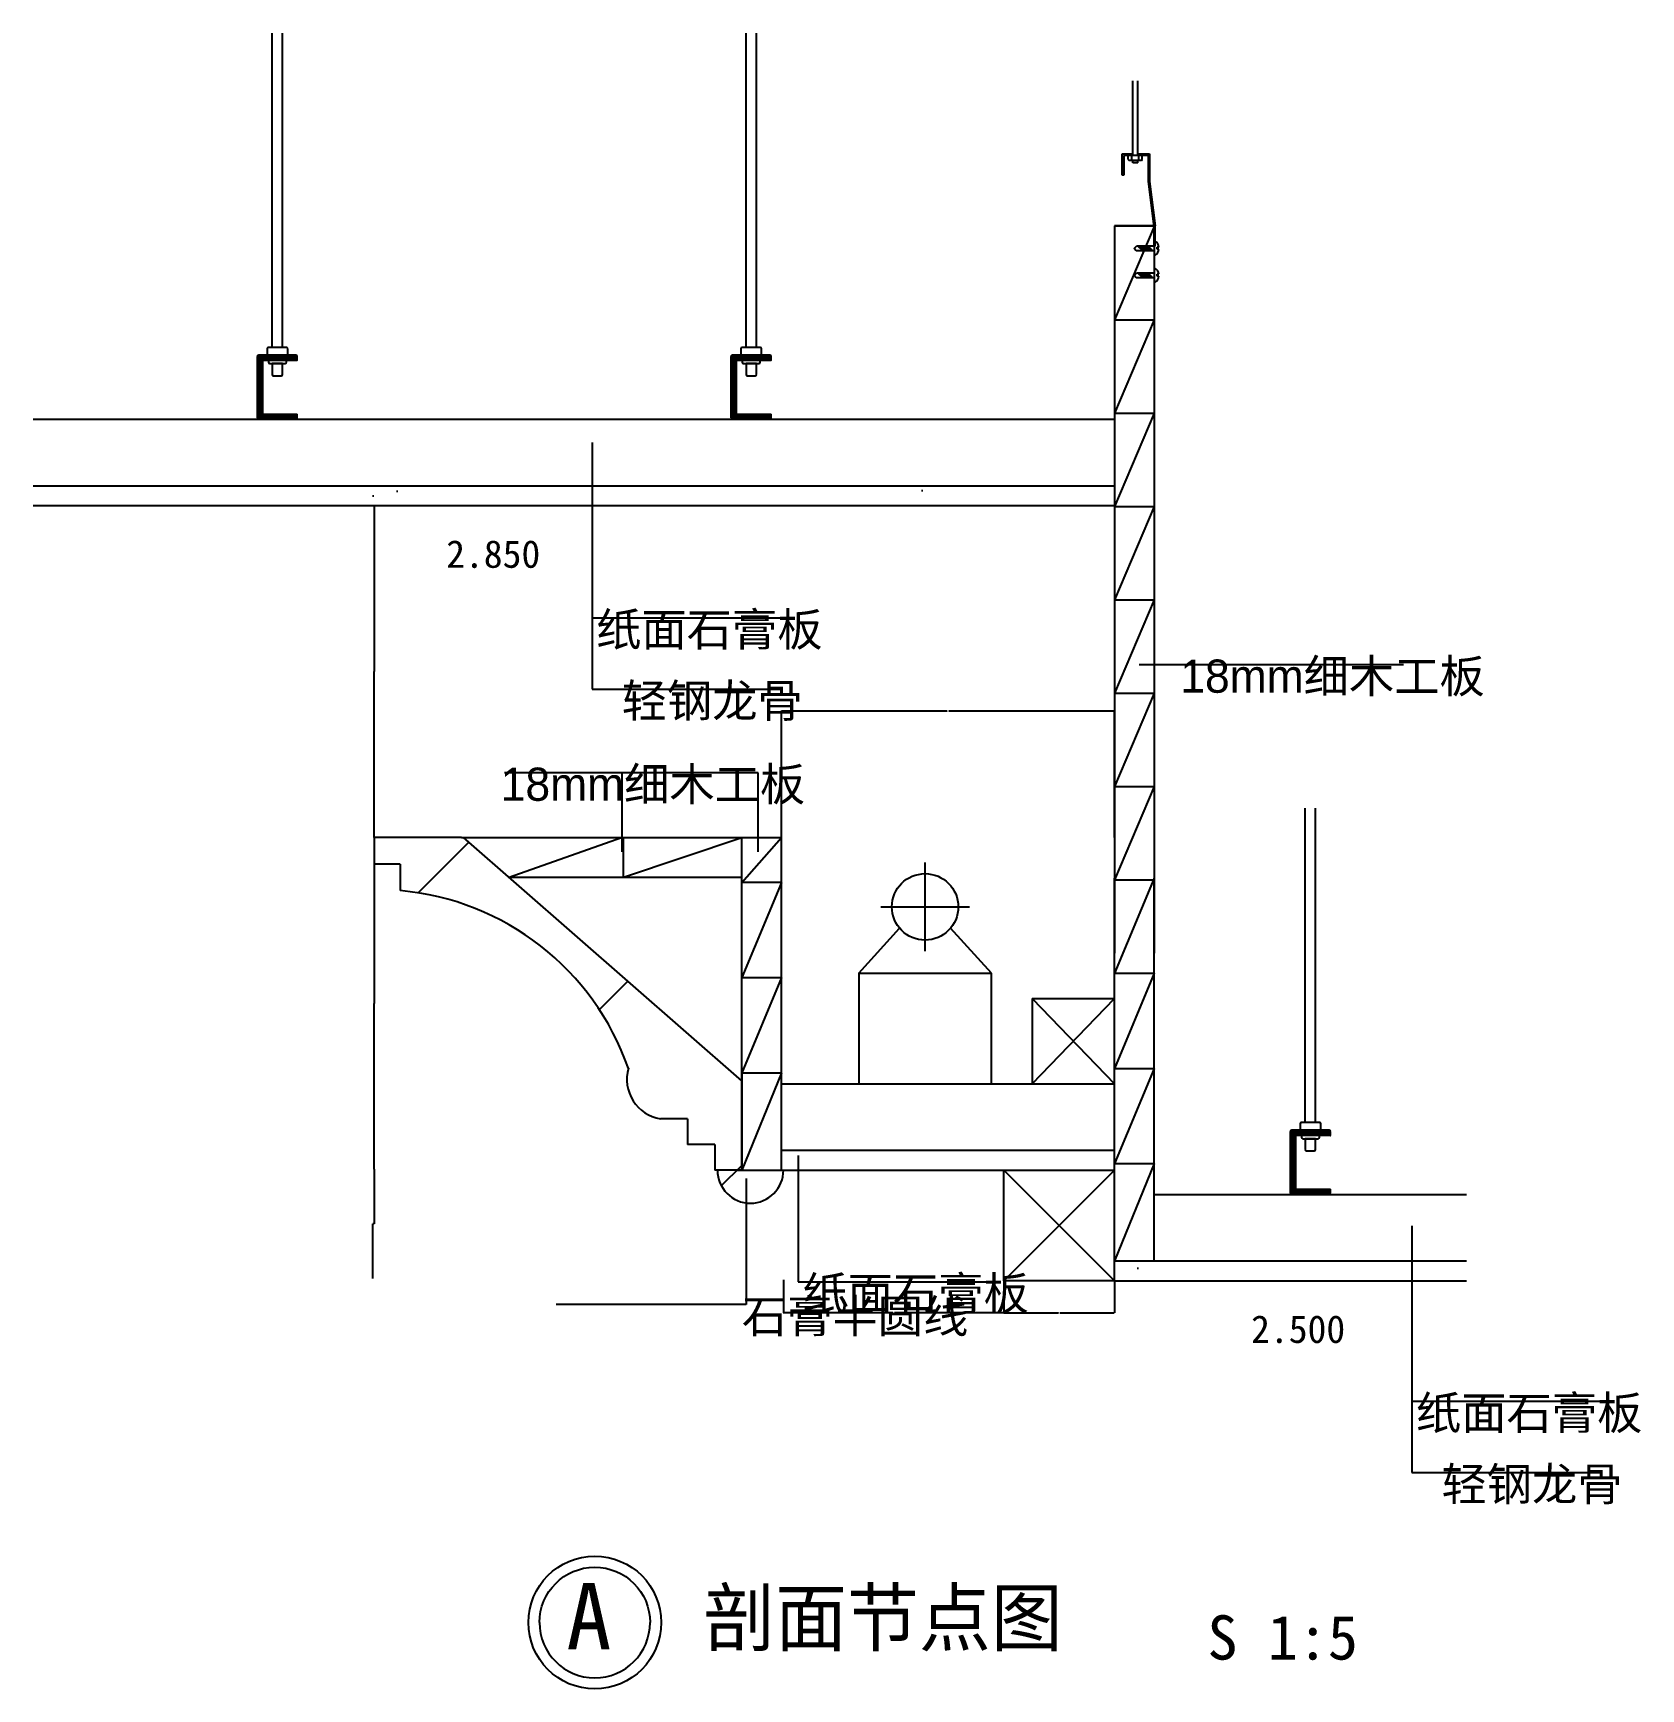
# Model space of a CAD drawing. Header units: metres. Extents: x 50457 to 53363, y 9302 to 12296.
import ezdxf

# ---------------------------------------------------------------- set-up
doc = ezdxf.new("R2010")
doc.units = ezdxf.units.M
for name, color, linetype in [('10', 8, 'Continuous'), ('15', 2, 'Continuous'), ('16', 3, 'Continuous'), ('20', 1, 'Continuous'), ('7', 7, 'Continuous'), ('8', 7, 'Continuous')]:
    doc.layers.add(name, color=color, linetype=linetype)
doc.dimstyles.get("Standard").update_dxf_attribs({"dimtxt": 2.5, "dimasz": 2.5, "dimexe": 1.25, "dimexo": 0.625, "dimtad": 1, "dimcen": 2.5, "dimazin": 3, "dimtfac": 1, "dimtmove": 0, "dimatfit": 3})

# ---------------------------------------------------------------- blocks, each defined once
blk = doc.blocks.new('HY-4')
at = {"layer": '20'}
for points in [[(-5, 0, -1), (5, 0, -1)], [(-5, 0, 1), (5, 0, 1)]]:
    blk.add_lwpolyline(points, format="xyb", dxfattribs=at)
blk.add_circle((0, 0), 6, dxfattribs=at)
blk.add_circle((0, 0), 6, dxfattribs=at)
blk = doc.blocks.new('P0J8LPTW')
at = {"color": 0}
for p, q in [((0, 0), (1, -1)), ((1, -1), (1, 0))]:
    blk.add_line(p, q, dxfattribs=at)
blk = doc.blocks.new('_CLOSEDFILLED')
at = {"color": 0, "linetype": 'BYBLOCK'}
blk.add_solid([(-1, 0), (0, 0), (-1, 0)], dxfattribs=at)
blk = doc.blocks.new('*D1')
for p, q in [((51072.93, 11441.67), (51072.93, 11141.67)), ((51072.68, 11141.67), (51072.43, 11141.67)), ((51072.93, 10841.67), (51072.93, 11141.67)), ((51072.93, 11141.67), (51072.93, 11141.67)), ((51073.18, 11141.67), (51073.43, 11141.67))]:
    blk.add_line(p, q)
at = {"layer": 'Defpoints'}
for p in [(51072.93, 11441.67), (51072.93, 11141.67), (51072.93, 10841.67)]:
    blk.add_point(p, dxfattribs=at)
at = {"layer": '7', "xscale": 0.25, "yscale": 0.25}
blk.add_blockref('_CLOSEDFILLED', (51072.93, 11141.67), dxfattribs=at)
at = {"layer": '7', "xscale": 0.25, "yscale": 0.25, "rotation": 180}
blk.add_blockref('_CLOSEDFILLED', (51072.93, 11141.67), dxfattribs=at)
at = {"layer": '7', "insert": (51072.93, 11142.795), "char_height": 1, "attachment_point": 5}
blk.add_mtext('150', dxfattribs=at)
blk = doc.blocks.new('*D2')
for p, q in [((51072.93, 10841.67), (51072.93, 10541.67)), ((51072.68, 10541.67), (51072.43, 10541.67)), ((51072.93, 10241.67), (51072.93, 10541.67)), ((51072.93, 10541.67), (51072.93, 10541.67)), ((51073.18, 10541.67), (51073.43, 10541.67))]:
    blk.add_line(p, q)
at = {"layer": 'Defpoints'}
for p in [(51072.93, 10841.67), (51072.93, 10541.67), (51072.93, 10241.67)]:
    blk.add_point(p, dxfattribs=at)
at = {"layer": '7', "xscale": 0.25, "yscale": 0.25}
blk.add_blockref('_CLOSEDFILLED', (51072.93, 10541.67), dxfattribs=at)
at = {"layer": '7', "xscale": 0.25, "yscale": 0.25, "rotation": 180}
blk.add_blockref('_CLOSEDFILLED', (51072.93, 10541.67), dxfattribs=at)
at = {"layer": '7', "insert": (51072.93, 10542.795), "char_height": 1, "attachment_point": 5}
blk.add_mtext('150', dxfattribs=at)
blk = doc.blocks.new('*D3')
for p, q in [((51072.93, 10241.67), (51072.93, 10142.85)), ((51073.18, 10142.85), (51070.83, 10142.85)), ((51071.08, 10044.02), (51071.08, 10142.85))]:
    blk.add_line(p, q)
at = {"layer": 'Defpoints'}
for p in [(51072.93, 10241.67), (51072.93, 10142.85), (51071.08, 10044.02)]:
    blk.add_point(p, dxfattribs=at)
at = {"layer": '7', "xscale": 0.25, "yscale": 0.25}
blk.add_blockref('_CLOSEDFILLED', (51071.08, 10142.85), dxfattribs=at)
at = {"layer": '7', "xscale": 0.25, "yscale": 0.25, "rotation": 180}
blk.add_blockref('_CLOSEDFILLED', (51072.93, 10142.85), dxfattribs=at)
at = {"layer": '7', "insert": (51072.005, 10141.725), "char_height": 1, "attachment_point": 5}
blk.add_mtext('50', dxfattribs=at)
blk = doc.blocks.new('*D4')
for p, q in [((51809.56, 10841.67), (51809.56, 11070.33)), ((51809.81, 11070.33), (52108.985, 11070.33)), ((52111.985, 11070.33), (52411.16, 11070.33)), ((52411.41, 10841.67), (52411.41, 11070.33))]:
    blk.add_line(p, q)
at = {"layer": 'Defpoints'}
for p in [(51809.56, 11070.33), (51809.56, 10841.67), (52411.41, 10841.67)]:
    blk.add_point(p, dxfattribs=at)
at = {"layer": '7', "xscale": 0.25, "yscale": 0.25, "rotation": 180}
blk.add_blockref('_CLOSEDFILLED', (51809.56, 11070.33), dxfattribs=at)
at = {"layer": '7', "xscale": 0.25, "yscale": 0.25}
blk.add_blockref('_CLOSEDFILLED', (52411.41, 11070.33), dxfattribs=at)
at = {"layer": '7', "insert": (52110.485, 11070.33), "char_height": 1, "attachment_point": 5}
blk.add_mtext('150', dxfattribs=at)
blk = doc.blocks.new('*D5')
for p, q in [((51813.1, 10041.52), (51813.1, 9982.33)), ((52211.41, 10044.02), (52211.41, 9982.33)), ((52010.755, 9982.33), (51812.85, 9982.33)), ((52211.66, 9982.33), (52013.755, 9982.33))]:
    blk.add_line(p, q)
at = {"layer": 'Defpoints'}
for p in [(51813.1, 10041.52), (52211.41, 10044.02), (52211.41, 9982.33)]:
    blk.add_point(p, dxfattribs=at)
at = {"layer": '7', "xscale": 0.25, "yscale": 0.25}
blk.add_blockref('_CLOSEDFILLED', (51813.1, 9982.33), dxfattribs=at)
at = {"layer": '7', "xscale": 0.25, "yscale": 0.25, "rotation": 180}
blk.add_blockref('_CLOSEDFILLED', (52211.41, 9982.33), dxfattribs=at)
at = {"layer": '7', "insert": (52012.255, 9982.33), "char_height": 1, "attachment_point": 5}
blk.add_mtext('100', dxfattribs=at)
blk = doc.blocks.new('*D6')
for p, q in [((52211.41, 10040.18), (52211.41, 9982.33)), ((52411.41, 10040.18), (52411.41, 9982.33)), ((52211.66, 9982.33), (52310.41, 9982.33)), ((52312.41, 9982.33), (52411.16, 9982.33))]:
    blk.add_line(p, q)
at = {"layer": 'Defpoints'}
for p in [(52211.41, 10040.18), (52411.41, 10040.18), (52211.41, 9982.33)]:
    blk.add_point(p, dxfattribs=at)
at = {"layer": '7', "xscale": 0.25, "yscale": 0.25, "rotation": 180}
blk.add_blockref('_CLOSEDFILLED', (52211.41, 9982.33), dxfattribs=at)
at = {"layer": '7', "xscale": 0.25, "yscale": 0.25}
blk.add_blockref('_CLOSEDFILLED', (52411.41, 9982.33), dxfattribs=at)
at = {"layer": '7', "insert": (52311.41, 9982.33), "char_height": 1, "attachment_point": 5}
blk.add_mtext('50', dxfattribs=at)

msp = doc.modelspace()

# ---------------------------------------------------------------- hatches: boundary and pattern name
at = {"layer": '10'}
h = msp.add_hatch(dxfattribs=at)
h.set_pattern_fill('AR-SAND', scale=12)
h.paths.add_polyline_path([(52411.41, 11477.67), (50456.73, 11477.67), (50456.73, 11441.67), (52411.41, 11441.67)])
h = msp.add_hatch(dxfattribs=at)
h.set_pattern_fill('ANSI31', scale=120)
h.paths.add_polyline_path([(51234.92, 10841.67), (51230.92, 10841.67), (51072.93, 10841.67), (51072.93, 10793.59), (51120.47, 10793.59), (51120.47, 10745.51, -0.29), (51532.7, 10424.22, 0.45), (51590.73, 10332.87), (51639.74, 10332.87), (51639.74, 10286.52), (51688.75, 10286.52), (51688.75, 10240.18), (51737.56, 10240.18), (51737.56, 10401.31)])
h.paths.add_polyline_path([(51729.56, 10240.18), (51693.59, 10240.18, 1), (51813.15, 10240.18)])
h = msp.add_hatch(dxfattribs=at)
h.set_pattern_fill('AR-SAND', scale=12)
h.paths.add_polyline_path([(52411.41, 10240.18), (52411.41, 10276.18), (51809.56, 10276.18), (51809.56, 10240.18)])
h = msp.add_hatch(dxfattribs=at)
h.set_pattern_fill('AR-SAND', scale=12)
h.paths.add_polyline_path([(53048.02, 10076.18), (52411.41, 10076.18), (52411.41, 10040.18), (53048.02, 10040.18)])
at = {"layer": '16'}
h = msp.add_hatch(dxfattribs=at)
h.set_pattern_fill('SOLID')
h.paths.add_polyline_path([(50931.86, 11713.87, -0.41), (50934.26, 11711.47), (50934.26, 11704.27), (50871.86, 11704.27), (50871.86, 11607.27), (50934.26, 11607.27), (50934.26, 11600.07, -0.41), (50931.86, 11597.67), (50864.66, 11597.67, -0.41), (50862.26, 11600.07), (50862.26, 11711.47, -0.41), (50864.66, 11713.87)])
h = msp.add_hatch(dxfattribs=at)
h.set_pattern_fill('SOLID')
h.paths.add_polyline_path([(51788.38, 11713.87, -0.41), (51790.78, 11711.47), (51790.78, 11704.27), (51728.38, 11704.27), (51728.38, 11607.27), (51790.78, 11607.27), (51790.78, 11600.07, -0.41), (51788.38, 11597.67), (51721.18, 11597.67, -0.41), (51718.78, 11600.07), (51718.78, 11711.47, -0.41), (51721.18, 11713.87)])
h = msp.add_hatch(dxfattribs=at)
h.set_pattern_fill('SOLID')
h.paths.add_polyline_path([(52799.31, 10312.37, -0.41), (52801.71, 10309.97), (52801.71, 10302.77), (52739.31, 10302.77), (52739.31, 10205.78), (52801.71, 10205.78), (52801.71, 10198.58, -0.41), (52799.31, 10196.18), (52732.11, 10196.18, -0.41), (52729.71, 10198.58), (52729.71, 10309.97, -0.41), (52732.11, 10312.37)])

# ---------------------------------------------------------------- linework, layer by layer
at = {"layer": '10'}
for p, q in [((51317.1, 10769.67), (51520.24, 10841.67)), ((51524.21, 10769.67), (51737.56, 10841.67)), ((51524.21, 10769.67), (51524.21, 10841.67)), ((51737.56, 10760.18), (51809.56, 10841.67)), ((51809.56, 10760.18), (51737.56, 10760.18))]:
    msp.add_line(p, q, dxfattribs=at)
at = {"layer": '15'}
for p, q in [((52411.41, 11947.3), (52411.41, 10632.18)), ((52483.41, 11947.3), (52411.41, 11947.3)), ((52411.41, 11947.3), (52483.41, 11947.3)), ((52483.41, 11947.3), (52483.41, 10632.18)), ((50456.73, 11477.67), (52411.41, 11477.67)), ((50456.73, 11441.67), (52411.41, 11441.67)), ((51072.93, 10841.67), (51072.93, 10793.59)), ((51230.92, 10841.67), (51072.93, 10841.67)), ((51230.92, 10841.67), (51809.56, 10841.67)), ((51737.56, 10401.31), (51234.92, 10841.67)), ((51737.56, 10240.18), (51737.56, 10841.67)), ((51809.56, 10240.18), (51809.56, 10841.67)), ((51120.47, 10793.59), (51072.93, 10793.59)), ((51120.47, 10793.59), (51120.47, 10745.51)), ((51317.1, 10769.67), (51737.56, 10769.67)), ((52411.41, 10076.18), (52411.41, 10768.18)), ((52483.41, 10076.18), (52483.41, 10768.18)), ((51737.56, 10424.82), (51737.56, 10240.18)), ((51639.74, 10332.87), (51590.73, 10332.87)), ((51639.74, 10332.87), (51639.74, 10286.52)), ((51737.56, 10302), (51737.56, 10240.18)), ((51688.75, 10286.52), (51639.74, 10286.52)), ((51688.75, 10286.52), (51688.75, 10240.18)), ((51809.56, 10276.18), (52411.41, 10276.18)), ((51737.56, 10240.18), (51688.75, 10240.18)), ((51729.56, 10240.18), (52411.41, 10240.18)), ((52211.41, 10040.18), (52211.41, 10240.18)), ((52411.41, 10040.18), (52411.41, 10076.18)), ((52411.41, 10076.18), (52483.41, 10076.18)), ((52483.41, 10076.18), (53048.02, 10076.18)), ((52411.41, 10040.18), (52211.41, 10040.18)), ((52411.41, 10040.18), (53048.02, 10040.18))]:
    msp.add_line(p, q, dxfattribs=at)
for centre, radius, start, end in [((51077.82, 10265.69), 481.71, 19.21, 84.92), ((51602.68, 10404.57), 72.69, 164.31, 260.53), ((51753.37, 10240.18), 59.78, 180, 0)]:
    msp.add_arc(centre, radius, start, end, dxfattribs=at)
at = {"layer": '16'}
for p, q in [((50888.96, 11727.82), (50888.96, 12295.95)), ((50907.57, 11727.82), (50907.57, 12295.95)), ((51745.48, 11727.82), (51745.48, 12295.95)), ((51764.09, 11727.82), (51764.09, 12295.95)), ((52444.36, 12074.92), (52444.36, 12209.58)), ((52453.95, 12074.92), (52453.95, 12209.58)), ((52425.27, 12077.44), (52444.36, 12077.44)), ((52425.27, 12039.31), (52425.27, 12077.44)), ((52428.4, 12074.92), (52428.4, 12039.31)), ((52472.95, 12074.92), (52428.4, 12074.92)), ((52436.3, 12067.3), (52436.3, 12074.92)), ((52436.3, 12067.3), (52437.88, 12065.72)), ((52460.04, 12065.72), (52437.88, 12065.72)), ((52441.2, 12065.72), (52442.78, 12067.3)), ((52442.78, 12067.3), (52442.78, 12074.92)), ((52442.82, 12067.3), (52444.39, 12065.72)), ((52444.36, 12061.51), (52444.36, 12065.76)), ((52453.88, 12065.72), (52455.46, 12067.3)), ((52453.95, 12077.44), (52474.87, 12077.44)), ((52453.95, 12061.51), (52453.95, 12065.79)), ((52455.46, 12067.3), (52455.46, 12074.92)), ((52455.49, 12067.3), (52457.07, 12065.72)), ((52460.04, 12065.72), (52461.62, 12067.3)), ((52461.62, 12067.3), (52461.62, 12074.92)), ((52472.95, 12027.7), (52472.95, 12074.92)), ((52474.87, 12077.44), (52474.87, 12027.6)), ((52428.4, 12039.31), (52425.27, 12039.31)), ((52453.95, 12061.51), (52444.36, 12061.51)), ((52483.41, 11946.58), (52472.95, 12027.7)), ((52474.87, 12027.6), (52484.96, 11947.8)), ((52483.41, 11911.03), (52483.41, 11946.58)), ((52484.96, 11911.03), (52484.96, 11947.8)), ((52446.76, 11906.34), (52451.44, 11911.03)), ((52450.76, 11902.34), (52446.76, 11906.34)), ((52484.96, 11902.34), (52450.76, 11902.34)), ((52484.96, 11911.03), (52451.44, 11911.03)), ((52462.55, 11902.34), (52453.86, 11911.03)), ((52466.68, 11902.34), (52457.99, 11911.03)), ((52470.22, 11902.34), (52461.53, 11911.03)), ((52473.17, 11902.34), (52464.47, 11911.03)), ((52477, 11902.34), (52468.31, 11911.03)), ((52480.83, 11902.34), (52472.14, 11911.03)), ((52491.85, 11908.97), (52488.52, 11908.97)), ((52488.52, 11905.28), (52488.52, 11908.97)), ((52491.9, 11905.28), (52488.52, 11905.28)), ((52446.76, 11857.5), (52451.44, 11862.19)), ((52450.76, 11853.5), (52446.76, 11857.5)), ((52484.96, 11862.19), (52451.44, 11862.19)), ((52462.55, 11853.5), (52453.86, 11862.19)), ((52466.68, 11853.5), (52457.99, 11862.19)), ((52470.22, 11853.5), (52461.53, 11862.19)), ((52473.17, 11853.5), (52464.47, 11862.19)), ((52477, 11853.5), (52468.31, 11862.19)), ((52480.83, 11853.5), (52472.14, 11862.19)), ((52491.85, 11860.13), (52488.52, 11860.13)), ((52488.52, 11856.44), (52488.52, 11860.13)), ((52491.9, 11856.44), (52488.52, 11856.44)), ((52484.96, 11853.5), (52450.76, 11853.5)), ((50862.26, 11600.07), (50862.26, 11711.47)), ((50931.86, 11713.87), (50864.66, 11713.87)), ((50934.26, 11704.27), (50934.26, 11711.47)), ((51718.78, 11600.07), (51718.78, 11711.47)), ((51788.38, 11713.87), (51721.18, 11713.87)), ((51790.78, 11704.27), (51790.78, 11711.47)), ((50871.86, 11607.27), (50871.86, 11704.27)), ((50934.26, 11704.27), (50871.86, 11704.27)), ((51728.38, 11607.27), (51728.38, 11704.27)), ((51790.78, 11704.27), (51728.38, 11704.27)), ((50456.73, 11597.67), (52411.41, 11597.67)), ((50864.66, 11597.67), (50931.86, 11597.67)), ((50871.86, 11607.27), (50934.26, 11607.27)), ((50934.26, 11600.07), (50934.26, 11607.27)), ((51721.18, 11597.67), (51788.38, 11597.67)), ((51728.38, 11607.27), (51790.78, 11607.27)), ((51790.78, 11600.07), (51790.78, 11607.27)), ((52756.41, 10326.32), (52756.41, 10894.45)), ((52775.02, 10326.32), (52775.02, 10894.45)), ((52069.12, 10636.18), (52069.12, 10796.18)), ((51989.12, 10716.18), (52149.12, 10716.18)), ((51949.12, 10596.18), (52023.05, 10677.74)), ((52189.12, 10596.18), (52115.19, 10677.74)), ((51949.12, 10596.18), (52189.12, 10596.18)), ((51949.12, 10596.18), (51949.12, 10396.18)), ((52189.12, 10396.18), (52189.12, 10596.18)), ((52262.52, 10550.35), (52411.41, 10550.35)), ((52262.52, 10550.35), (52411.41, 10550.35)), ((52262.52, 10550.35), (52262.52, 10396.18)), ((52262.52, 10550.35), (52411.41, 10396.18)), ((52262.52, 10396.18), (52411.41, 10550.35)), ((51809.56, 10396.18), (52411.41, 10396.18)), ((52729.71, 10198.58), (52729.71, 10309.97)), ((52799.31, 10312.37), (52732.11, 10312.37)), ((52801.71, 10302.77), (52739.31, 10302.77)), ((52739.31, 10205.78), (52739.31, 10302.77)), ((52801.71, 10302.77), (52801.71, 10309.97)), ((52211.41, 10240.18), (52411.41, 10040.18)), ((52211.41, 10040.18), (52411.41, 10240.18)), ((52483.41, 10196.18), (53048.02, 10196.18)), ((52732.11, 10196.18), (52799.31, 10196.18)), ((52739.31, 10205.78), (52801.71, 10205.78)), ((52801.71, 10198.58), (52801.71, 10205.78))]:
    msp.add_line(p, q, dxfattribs=at)
for points in [[(50914.48, 11727.82), (50882.05, 11727.82, 0.41), (50879.65, 11725.42), (50879.65, 11713.87), (50916.88, 11713.87), (50916.88, 11725.42, 0.41)], [(51771, 11727.82), (51738.57, 11727.82, 0.41), (51736.17, 11725.42), (51736.17, 11713.87), (51773.4, 11713.87), (51773.4, 11725.42, 0.41)], [(50914.55, 11704.27), (50881.98, 11704.27), (50881.98, 11700.86, 0.41), (50884.38, 11698.46), (50912.15, 11698.46, 0.41), (50914.55, 11700.86)], [(50907.57, 11698.46), (50888.96, 11698.46), (50888.96, 11678.78, 0.41), (50891.36, 11676.38), (50905.17, 11676.38, 0.41), (50907.57, 11678.78)], [(51771.07, 11704.27), (51738.5, 11704.27), (51738.5, 11700.86, 0.41), (51740.9, 11698.46), (51768.67, 11698.46, 0.41), (51771.07, 11700.86)], [(51764.09, 11698.46), (51745.48, 11698.46), (51745.48, 11678.78, 0.41), (51747.88, 11676.38), (51761.69, 11676.38, 0.41), (51764.09, 11678.78)], [(52781.93, 10326.32), (52749.5, 10326.32, 0.41), (52747.1, 10323.92), (52747.1, 10312.37), (52784.33, 10312.37), (52784.33, 10323.92, 0.41)], [(52782, 10302.77), (52749.43, 10302.77), (52749.43, 10299.36, 0.41), (52751.83, 10296.96), (52779.6, 10296.96, 0.41), (52782, 10299.36)], [(52775.02, 10296.96), (52756.41, 10296.96), (52756.41, 10277.28, 0.41), (52758.81, 10274.88), (52772.62, 10274.88, 0.41), (52775.02, 10277.28)]]:
    msp.add_lwpolyline(points, format="xyb", close=True, dxfattribs=at)
msp.add_circle((52069.12, 10716.18), 60, dxfattribs=at)
for centre, radius, start, end in [((52477.25, 11907.32), 14.74, 6.43, 58.48), ((52477.25, 11906.93), 14.74, 301.52, 353.57), ((52477.25, 11858.09), 14.74, 7.93, 58.48), ((52477.25, 11858.09), 14.74, 301.52, 353.57), ((50864.66, 11711.47), 2.4, 90, 180), ((50931.86, 11711.47), 2.4, 0, 90), ((51721.18, 11711.47), 2.4, 90, 180), ((51788.38, 11711.47), 2.4, 0, 90), ((50864.66, 11600.07), 2.4, 180, 270), ((50931.86, 11600.07), 2.4, 270, 0), ((51721.18, 11600.07), 2.4, 180, 270), ((51788.38, 11600.07), 2.4, 270, 0), ((52732.11, 10309.97), 2.4, 90, 180), ((52799.31, 10309.97), 2.4, 0, 90), ((52732.11, 10198.58), 2.4, 180, 270), ((52799.31, 10198.58), 2.4, 270, 0)]:
    msp.add_arc(centre, radius, start, end, dxfattribs=at)

# ---------------------------------------------------------------- block references
at = {"layer": '10', "yscale": 72, "zscale": 4, "rotation": 270}
for p, xscale in [((52483.41, 11946.58), 168.8), ((52483.41, 11777.78), 168.8), ((52483.41, 11608.98), 168.8), ((52483.41, 11440.18), 168.8), ((52483.41, 11271.38), 168.8), ((52483.41, 11102.58), 168.8), ((52483.41, 10933.78), 168.8), ((51809.56, 10760.18), 172), ((52483.41, 10768.18), 172), ((51809.56, 10588.18), 172), ((52483.41, 10596.18), 172), ((52483.41, 10424.18), 172), ((51809.56, 10416.18), 176), ((52483.41, 10252.18), 176)]:
    msp.add_blockref('P0J8LPTW', p, dxfattribs=dict(at, xscale=xscale))
at = {"layer": '8', "xscale": 20, "yscale": 20, "zscale": 20}
msp.add_blockref('HY-4', (51472.03, 9422.21), dxfattribs=at)

# ---------------------------------------------------------------- texts
for s, height, p in [('A', 120, (51420.48, 9373.65)), ('剖面节点图', 100, (51667.91, 9380.8)), ('S 1:5', 80, (52579.49, 9355.22))]:
    msp.add_text(s, height=height).set_placement(p)
at = {"layer": '7'}
for s, p in [('2.850', (51203.39, 11329.2)), ('2.500', (52658.44, 9927.71))]:
    msp.add_text(s, height=50, dxfattribs=at).set_placement(p)
at = {"layer": '7', "char_height": 60, "attachment_point": 1}
for s, insert in [('\\f幼圆|b0|i0|c134|p49;纸面石膏板', (51474.62, 11247.8)), ('\\f幼圆|b0|i0|c134|p49;18mm细木工板', (52530.48, 11163.3)), ('\\f幼圆|b0|i0|c134|p49;轻钢龙骨', (51520.64, 11119.03)), ('\\f幼圆|b0|i0|c134|p49;18mm细木工板', (51302.07, 10967.89)), ('\\f幼圆|b0|i0|c134|p49;纸面石膏板', (51847.39, 10047.47)), ('\\f幼圆|b0|i0|c134|p49;石膏半圆线', (51738.07, 10006.08)), ('\\f幼圆|b0|i0|c134|p49;纸面石膏板', (52956.5, 9831.32)), ('\\f幼圆|b0|i0|c134|p49;轻钢龙骨', (53002.53, 9702.55))]:
    msp.add_mtext(s, dxfattribs=dict(at, insert=insert))

# ---------------------------------------------------------------- dimensions: what is measured, and where the dimension line sits
at = {"layer": '7'}
for base, p1, p2, text, picture, middle in [((51072.93, 11141.67), (51072.93, 10841.67), (51072.93, 11441.67), '150', '*D1', (51072.93, 11142.795)), ((51809.56, 11070.33), (51809.56, 10841.67), (52411.41, 10841.67), '150', '*D4', (52110.485, 11070.33)), ((51072.93, 10541.67), (51072.93, 10841.67), (51072.93, 10241.67), '150', '*D2', (51072.93, 10542.795)), ((51072.93, 10142.85), (51072.93, 10241.67), (51071.08, 10044.02), '50', '*D3', (51072.005, 10141.725)), ((52211.41, 9982.33), (52211.41, 10044.02), (51813.1, 10041.52), '100', '*D5', (52012.255, 9982.33)), ((52211.41, 9982.33), (52211.41, 10040.18), (52411.41, 10040.18), '50', '*D6', (52311.41, 9982.33))]:
    dim = msp.add_linear_dim(base=base, p1=p1, p2=p2, text=text, dimstyle='Standard', dxfattribs=at)
    dim.commit()
    dim.dimension.update_dxf_attribs({"geometry": picture, "text_midpoint": middle})

# ---------------------------------------------------------------- leaders
for points in [[(51467, 11555.69), (51467, 11109.85), (51810.75, 11109.85)], [(51467, 11466.63), (51467, 11238.62), (51810.75, 11238.62)], [(52455.91, 11154.13), (52934.19, 11154.13)], [(51521.27, 10815.93), (51521.27, 10958.72), (51308.55, 10958.72)], [(51767.29, 10815.93), (51767.29, 10958.72), (51456.66, 10958.72)], [(51839.77, 10266.31), (51839.77, 10038.3), (52183.53, 10038.3)], [(51745.69, 10224.92), (51745.69, 9996.91), (51401.93, 9996.91)], [(52948.88, 10139.21), (52948.88, 9693.38), (53292.64, 9693.38)], [(52948.88, 10050.16), (52948.88, 9822.15), (53292.64, 9822.15)]]:
    msp.add_leader(points, dimstyle='Standard', dxfattribs=at)

doc.saveas('drawing.dxf')
